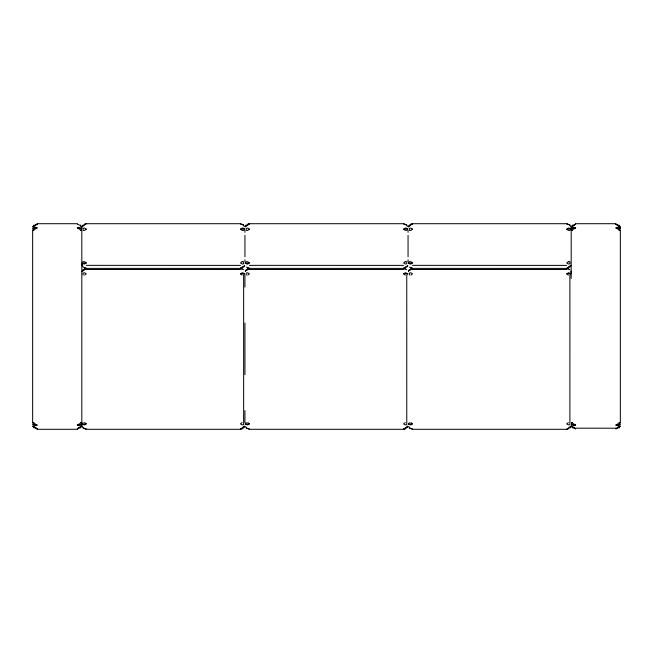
<?xml version="1.0" encoding="UTF-8"?>
<svg xmlns="http://www.w3.org/2000/svg" width="653" height="653" viewBox="0 0 653 653"><rect width="100%" height="100%" fill="white"/><g stroke="black" fill="none" stroke-linecap="round" stroke-linejoin="round"><path stroke-width="0.98" d="M32.96 230.411L32.977 228.468L33.94 227.734L35.368 227.252L37.123 227.913L32.96 230.411L33.956 230.411M81.494 422.589L77.34 425.087L79.095 425.748L81.486 424.532L81.494 422.589L80.499 422.589M571.506 230.411L571.514 228.468L572.485 227.734L573.905 227.252L575.66 227.913L571.506 230.411L572.501 230.411M620.04 422.589L615.877 425.087L617.632 425.748L620.024 424.532L620.04 422.589L619.044 422.589M33.956 427.984L32.977 425.968L37.123 428.809L33.94 427.25L32.977 425.968M81.486 227.032L80.499 225.016M572.501 427.984L571.514 425.968L575.66 428.809L572.485 427.25L571.514 425.968M84.204 225.318L82.131 226.803L83.119 225.016M85.592 269.012L82.131 271.493L83.119 269.705M247.765 224.02L249.405 223.824L245.259 226.803L246.246 225.016M243.626 267.093L244.614 265.306L243.642 266.677L240.467 268.285L242.116 268.089M246.246 269.705L245.259 271.493L246.23 270.13L249.405 268.522L247.765 268.718M243.626 427.984L244.614 426.197L240.467 429.176L242.116 428.98M410.884 224.02L412.533 223.824L408.386 226.803L409.374 225.016M406.754 267.093L407.741 265.306L406.77 266.677L403.595 268.285L405.235 268.089M409.374 269.705L408.386 271.493L409.358 270.13L412.533 268.522L410.884 268.718M406.754 427.984L407.741 426.197L403.595 429.176L405.235 428.98M569.881 267.093L570.869 265.306L567.408 267.787M569.881 427.984L570.869 426.197L568.796 427.682M32.977 227.007L33.94 225.726L37.123 224.175L32.977 227.007L33.956 225.016M80.499 427.984L81.486 425.993L77.34 428.825L80.515 427.274L81.486 425.993M571.514 227.007L572.485 225.726L575.66 224.175L571.514 227.007L572.501 225.016M619.044 427.984L620.024 425.993L615.877 428.825L619.06 427.274L620.024 425.993M82.131 263.175L83.119 261.698L84.637 261.698L86.278 262.947L84.531 264.098L83.102 263.73L82.131 263.175L86.278 262.947M84.637 422.589L86.278 423.838L84.531 424.989L82.131 424.066L83.119 422.589M244.614 228.934L243.626 230.411L242.116 230.411L240.467 229.162L242.214 228.011L243.642 228.379L244.614 228.934L240.467 229.162M245.259 263.175L246.246 261.698L247.765 261.698L249.405 262.947L247.658 264.098L246.23 263.73L245.259 263.175L249.405 262.947M242.116 275.101L240.467 273.852L242.214 272.701L244.614 273.623L243.626 275.101L243.642 424.589L242.214 424.956L240.467 423.862L242.116 422.589M247.765 422.589L249.405 423.838L247.658 424.989L245.259 424.066L246.246 422.589M407.741 228.934L406.754 230.411L405.235 230.411L403.595 229.162L405.342 228.011L406.77 228.379L407.741 228.934L403.595 229.162M408.386 263.175L409.374 261.698L410.884 261.698L412.533 262.947L410.786 264.098L409.358 263.73L408.386 263.175L412.533 262.947M405.235 275.101L403.595 273.852L405.342 272.701L407.741 273.623L406.754 275.101L406.77 424.589L405.342 424.956L403.595 423.862L405.235 422.589M410.884 422.589L412.533 423.838L410.786 424.989L408.386 424.066L409.374 422.589M570.869 228.934L569.881 230.411L568.363 230.411L566.722 229.162L568.469 228.011L569.898 228.379L570.869 228.934L566.722 229.162M568.363 275.101L566.722 273.852L568.469 272.701L570.869 273.623L569.881 275.101L569.898 424.589L568.469 424.956L566.722 423.862L568.363 422.589M82.131 226.803L83.102 225.432L86.278 223.824L84.637 224.02M82.131 271.493L83.102 270.13L86.278 268.522L84.637 268.718M245.259 226.803L246.23 225.432L249.405 223.824M244.614 426.197L243.642 427.568L240.467 429.176M408.386 226.803L409.358 225.432L412.533 223.824M407.741 426.197L406.77 427.568L403.595 429.176M570.869 265.306L569.898 266.677L566.722 268.285L568.363 268.089M570.869 426.197L569.898 427.568L566.722 429.176L568.363 428.98M84.637 275.101L86.278 273.836L84.531 272.742L83.102 273.101L83.119 275.101M247.765 275.101L249.405 273.836L247.658 272.742L246.23 273.101L246.246 275.101M410.884 275.101L412.533 273.836L410.786 272.742L409.358 273.101L409.374 275.101M240.467 268.285L242.541 266.791M247.332 270.007L249.405 268.522M403.595 268.285L405.668 266.791M410.459 270.007L412.533 268.522M32.96 226.534L37.123 224.175M77.34 428.825L81.494 426.466M571.506 226.534L575.66 224.175M615.877 428.825L620.04 426.466M81.494 230.411L77.34 227.946L79.095 227.301L81.486 228.501L81.494 230.411L80.499 230.411M32.96 422.589L37.123 425.054L35.368 425.699L32.977 424.499L32.96 422.589L33.956 422.589M620.04 230.411L615.877 227.946L617.632 227.301L620.024 228.501L620.04 230.411L619.044 230.411M571.506 422.589L575.66 425.054L573.905 425.699L571.514 424.499L571.506 422.589L572.501 422.589M32.977 228.468L37.123 227.913M571.514 228.468L575.66 227.913M77.34 425.087L81.486 424.532M615.877 425.087L620.024 424.532M240.467 273.852L244.614 273.623M403.595 273.852L407.741 273.623M566.722 273.852L570.869 273.623M82.131 424.066L86.278 423.838M245.259 424.066L249.405 423.838M408.386 424.066L412.533 423.838M37.123 223.71L77.34 223.71M86.278 223.71L240.467 223.71M249.405 223.71L403.595 223.71M412.533 223.71L566.722 223.71M575.66 223.71L615.877 223.71M86.278 265.363L240.467 265.387M249.405 265.363L403.595 265.387M412.533 265.363L566.722 265.387M86.278 268.399L240.467 268.399M249.405 268.399L403.595 268.399M412.533 268.399L566.722 268.399M86.278 269.493L240.467 269.509M249.405 269.493L403.595 269.509M412.533 269.493L566.722 269.509M575.66 428.18L615.877 428.205M37.123 429.29L77.34 429.29M86.278 429.29L240.467 429.29M249.405 429.29L403.595 429.29M412.533 429.29L566.722 429.29M568.363 268.718L566.722 268.522L569.881 269.705M410.884 268.089L412.533 268.277L409.374 267.093M405.235 268.718L403.595 268.522L406.754 269.705M247.765 268.089L249.405 268.277L246.246 267.093M242.116 268.718L240.467 268.522L243.626 269.705M84.637 268.089L86.278 268.277L83.119 267.093L81.813 263.934L82.123 265.575M615.877 227.946L620.024 228.501M77.34 227.946L81.486 228.501M571.514 424.499L575.66 425.054M32.977 424.499L37.123 425.054M615.877 224.191L620.04 226.534L620.024 227.032L615.877 224.191L619.06 225.75L620.024 227.032A4.473 3.877 0 0 1 620.35 228.477L619.044 225.016M77.34 224.191L79.095 224.91A4.473 3.877 0 0 1 81.813 228.477L81.494 226.534M571.506 426.466L575.66 428.809M32.96 426.466L37.123 428.809M569.881 225.016L566.722 223.832L569.881 225.016L570.861 227.391M406.754 225.016L403.595 223.832L406.754 225.016L407.407 226.599M243.626 225.016L240.467 223.832L243.626 225.016L244.279 226.599M409.374 427.984L412.533 429.168L409.374 427.984L408.721 426.401M246.246 427.984L249.405 429.168L246.246 427.984L245.593 426.401M83.119 427.984L86.278 429.168L83.119 427.984L82.139 425.609M570.877 271.224L571.187 272.872M620.35 230.411L620.35 422.589M571.187 230.411L571.187 278.456M408.06 230.411L408.06 232.37M408.06 235.3L408.06 256.809M408.06 259.739L408.06 261.698M244.94 230.411L244.94 232.37M244.94 235.3L244.94 256.809M244.94 259.739L244.94 261.698M244.94 275.101L244.94 287.083M244.94 323.039L244.94 374.659M244.94 410.606L244.94 422.589M81.813 230.411L81.813 422.589M32.65 230.411L32.65 422.589M86.278 229.138L84.637 230.411L83.119 230.411L83.102 228.411L84.531 228.044L86.278 229.138M249.405 229.138L247.765 230.411L246.246 230.411L246.23 228.411L247.658 228.044L249.405 229.138M242.116 261.698L240.467 262.971L242.214 264.065L243.642 263.698L243.626 261.698L242.116 261.698M412.533 229.138L410.884 230.411L409.374 230.411L409.358 228.411L410.786 228.044L412.533 229.138M405.235 261.698L403.595 262.971L405.342 264.065L406.77 263.698L406.754 261.698L405.235 261.698M568.363 261.698L566.722 262.971L568.469 264.065L569.898 263.698L569.881 261.698L568.363 261.698"/></g></svg>
